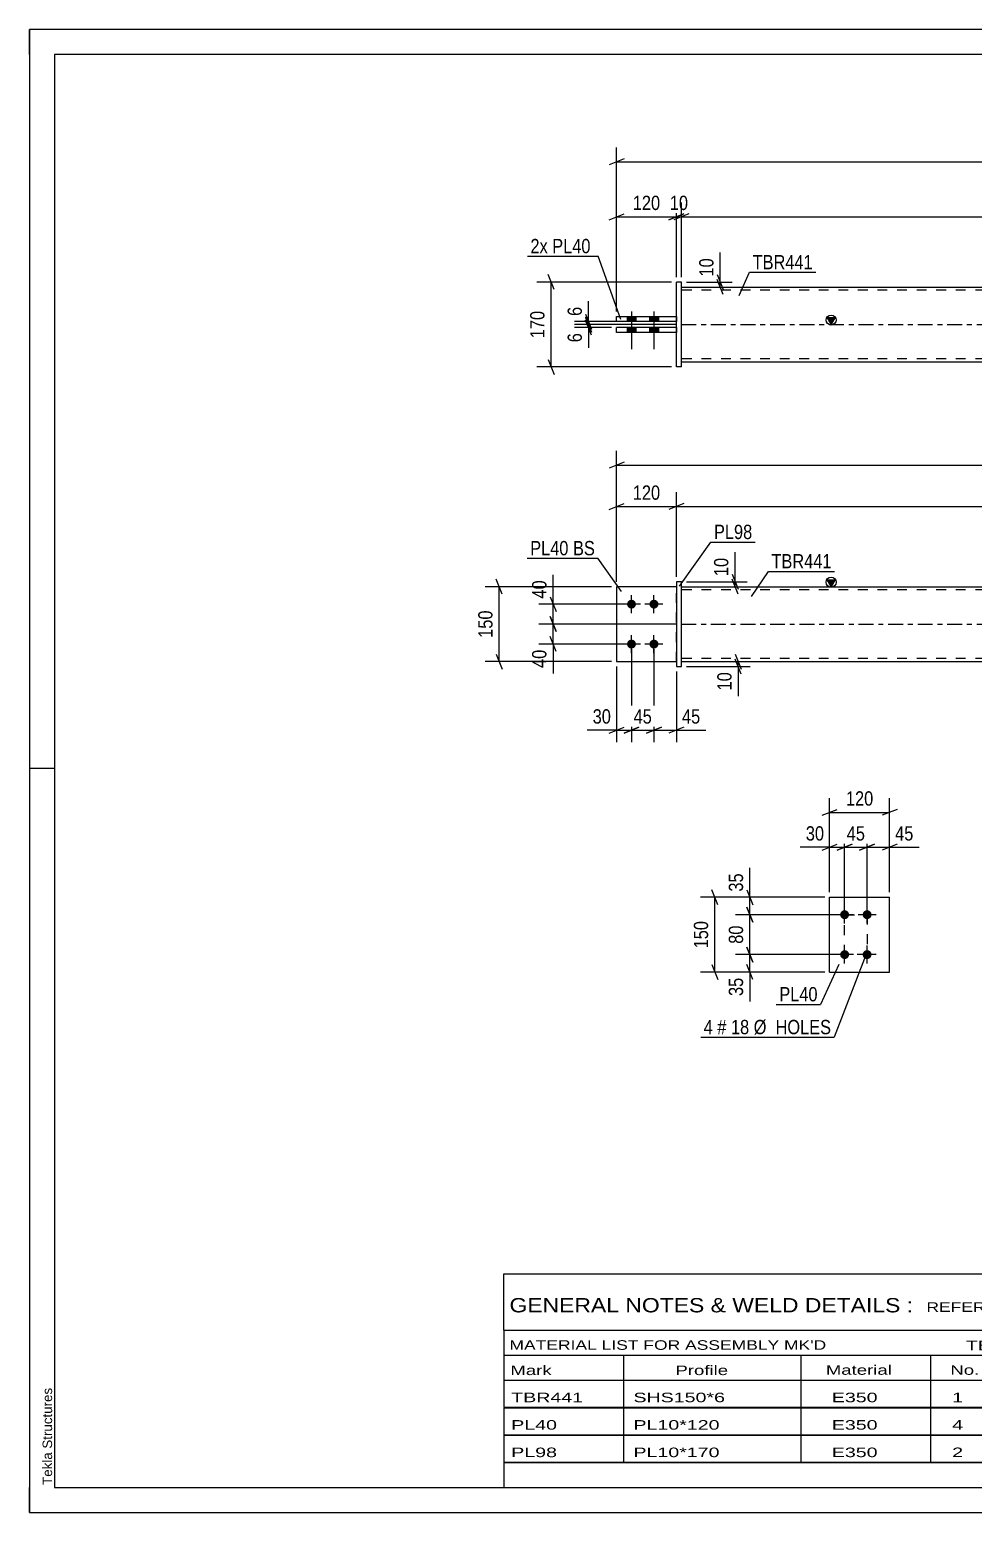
# Model space of a CAD drawing. Header units: millimetres. Extents: x 0 to 420, y 0 to 297.
# Drawn here: x 0 to 189.1, y 0 to 297 of the extents above; entities that cross this region are included whole.
import ezdxf

# ---------------------------------------------------------------- set-up
doc = ezdxf.new("R2010")
doc.units = ezdxf.units.MM
doc.linetypes.add('DXK_LINE_DOT2', pattern=[3.9198, 1.9599, -1.9599])
doc.linetypes.add('DXK_LINE_DOT3', pattern=[5.9187, 2.979, -0.9799, 0.9799, -0.9799])
doc.styles.add('Arial', font='ARIAL.TTF', dxfattribs={"height": 0.2})
doc.styles.add('Arial Narrow', font='ARIALN.TTF', dxfattribs={"height": 0.2})

# ---------------------------------------------------------------- blocks, each defined once
blk = doc.blocks.new('Unknown-580873669-1132')
at = {"color": 5, "linetype": 'Continuous'}
for p, q in [((420, 297), (0, 297)), ((0, 297), (0, 0)), ((0, 292), (0, 297)), ((415, 292), (5, 292)), ((5, 292), (5, 5)), ((5, 149), (0, 149)), ((0, 0), (0, 5)), ((5, 5), (415, 5)), ((0, 0), (420, 0))]:
    blk.add_line(p, q, dxfattribs=at)
at = {"color": 174, "linetype": 'Continuous', "style": 'Arial'}
blk.add_text('Tekla Structures', height=1.9102, rotation=90, dxfattribs=at).set_placement((4.5, 5.5))
blk = doc.blocks.new('Bolt-580873669-1419 - 1385')
at = {"linetype": 'Continuous'}
for points in [[(163.31, 118.82, -1), (163.31, 120.62, -1)], [(167.81, 118.82, -1), (167.81, 120.62, -1)], [(163.31, 110.82, -1), (163.31, 112.62, -1)], [(167.81, 110.82, -1), (167.81, 112.62, -1)]]:
    blk.add_hatch(color=1, dxfattribs=at).paths.add_polyline_path(points)
at = {"color": 1, "linetype": 'Continuous'}
for p, q in [((165.11, 119.72), (161.51, 119.72)), ((163.31, 117.92), (163.31, 121.52)), ((169.61, 119.72), (166.01, 119.72)), ((167.81, 117.92), (167.81, 121.52)), ((163.31, 109.92), (163.31, 113.52)), ((167.81, 109.92), (167.81, 113.52)), ((165.11, 111.72), (161.51, 111.72)), ((169.61, 111.72), (166.01, 111.72))]:
    blk.add_line(p, q, dxfattribs=at)
blk = doc.blocks.new('Part-580873669-1434 - 1385')
at = {"color": 2, "linetype": 'Continuous'}
for p, q in [((160.31, 108.22), (160.31, 123.22)), ((160.31, 123.22), (172.31, 123.22)), ((172.31, 108.22), (172.31, 123.22)), ((160.31, 108.22), (172.31, 108.22))]:
    blk.add_line(p, q, dxfattribs=at)
blk = doc.blocks.new('Part-580873669-1787 - 1776')
at = {"color": 2, "linetype": 'Continuous'}
for p, q in [((130.6, 186.42), (129.6, 186.42)), ((129.6, 186.42), (129.6, 169.42)), ((130.6, 169.42), (130.6, 186.42)), ((129.6, 169.42), (130.6, 169.42))]:
    blk.add_line(p, q, dxfattribs=at)
blk = doc.blocks.new('Part-580873669-1795 - 1776')
at = {"linetype": 'Continuous'}
blk.add_hatch(color=2, dxfattribs=at).paths.add_polyline_path([(160.6, 185.42), (159.8, 186.82), (161.4, 186.82)])
at = {"color": 2, "linetype": 'Continuous'}
for p, q in [((130.6, 185.42), (258.1, 185.42)), ((160.6, 185.42), (159.8, 186.82)), ((159.8, 186.82), (161.4, 186.82)), ((161.4, 186.82), (160.6, 185.42)), ((130.6, 170.42), (258.1, 170.42))]:
    blk.add_line(p, q, dxfattribs=at)
at = {"color": 7, "linetype": 'DXK_LINE_DOT2'}
for p, q in [((130.6, 170.42), (130.6, 185.42)), ((258.1, 184.82), (130.6, 184.82)), ((258.1, 170.42), (258.1, 185.42)), ((258.1, 171.02), (130.6, 171.02))]:
    blk.add_line(p, q, dxfattribs=at)
at = {"color": 7, "linetype": 'DXK_LINE_DOT3'}
blk.add_line((130.6, 177.92), (258.1, 177.92), dxfattribs=at)
at = {"color": 2, "linetype": 'Continuous'}
blk.add_circle((160.6, 186.32), 1, dxfattribs=at)
blk = doc.blocks.new('Bolt-580873669-1789 - 1776')
at = {"linetype": 'Continuous'}
for points in [[(120.6, 181.02, -1), (120.6, 182.82, -1)], [(125.1, 181.02, -1), (125.1, 182.82, -1)], [(120.6, 173.02, -1), (120.6, 174.82, -1)], [(125.1, 173.02, -1), (125.1, 174.82, -1)]]:
    blk.add_hatch(color=1, dxfattribs=at).paths.add_polyline_path(points)
at = {"color": 1, "linetype": 'Continuous'}
for p, q in [((122.4, 181.92), (118.8, 181.92)), ((120.6, 180.12), (120.6, 183.72)), ((126.9, 181.92), (123.3, 181.92)), ((125.1, 180.12), (125.1, 183.72)), ((120.6, 172.12), (120.6, 175.72)), ((125.1, 172.12), (125.1, 175.72)), ((122.4, 173.92), (118.8, 173.92)), ((126.9, 173.92), (123.3, 173.92))]:
    blk.add_line(p, q, dxfattribs=at)
blk = doc.blocks.new('Part-580873669-1811 - 1776')
at = {"color": 2, "linetype": 'Continuous'}
for p, q in [((129.6, 185.42), (117.6, 185.42)), ((117.6, 185.42), (117.6, 170.42)), ((117.6, 170.42), (129.6, 170.42))]:
    blk.add_line(p, q, dxfattribs=at)
at = {"color": 7, "linetype": 'DXK_LINE_DOT2'}
blk.add_line((129.6, 170.42), (129.6, 185.42), dxfattribs=at)
blk = doc.blocks.new('Part-580873669-1816 - 1776')
at = {"color": 7, "linetype": 'DXK_LINE_DOT2'}
for p, q in [((129.6, 185.42), (117.6, 185.42)), ((117.6, 185.42), (117.6, 170.42)), ((129.6, 170.42), (129.6, 185.42)), ((117.6, 170.42), (129.6, 170.42))]:
    blk.add_line(p, q, dxfattribs=at)
blk = doc.blocks.new('Part-580873669-2073 - 2055')
at = {"linetype": 'Continuous'}
blk.add_hatch(color=2, dxfattribs=at).paths.add_polyline_path([(160.6, 237.93), (159.8, 239.33), (161.4, 239.33)])
at = {"color": 2, "linetype": 'Continuous'}
for p, q in [((130.6, 245.43), (258.1, 245.43)), ((160.6, 237.93), (159.8, 239.33)), ((159.8, 239.33), (161.4, 239.33)), ((161.4, 239.33), (160.6, 237.93)), ((130.6, 230.43), (258.1, 230.43))]:
    blk.add_line(p, q, dxfattribs=at)
at = {"color": 7, "linetype": 'DXK_LINE_DOT2'}
for p, q in [((130.6, 230.43), (130.6, 245.43)), ((258.1, 244.83), (130.6, 244.83)), ((258.1, 245.43), (258.1, 230.43)), ((258.1, 231.03), (130.6, 231.03))]:
    blk.add_line(p, q, dxfattribs=at)
at = {"color": 7, "linetype": 'DXK_LINE_DOT3'}
blk.add_line((130.6, 237.93), (258.1, 237.93), dxfattribs=at)
at = {"color": 2, "linetype": 'Continuous'}
blk.add_circle((160.6, 238.83), 1, dxfattribs=at)
blk = doc.blocks.new('Bolt-580873669-2057 - 2055')
at = {"linetype": 'Continuous'}
for points in [[(119.7, 238.53), (121.5, 238.53), (121.5, 239.53), (119.7, 239.53)], [(119.7, 238.53), (121.5, 238.53), (121.5, 239.53), (119.7, 239.53)], [(124.2, 238.53), (126, 238.53), (126, 239.53), (124.2, 239.53)], [(124.2, 238.53), (126, 238.53), (126, 239.53), (124.2, 239.53)], [(119.7, 236.33), (121.5, 236.33), (121.5, 237.33), (119.7, 237.33)], [(119.7, 236.33), (121.5, 236.33), (121.5, 237.33), (119.7, 237.33)], [(124.2, 236.33), (126, 236.33), (126, 237.33), (124.2, 237.33)], [(124.2, 236.33), (126, 236.33), (126, 237.33), (124.2, 237.33)]]:
    blk.add_hatch(color=1, dxfattribs=at).paths.add_polyline_path(points)
at = {"color": 1, "linetype": 'Continuous'}
for p, q in [((119.7, 239.53), (119.7, 238.53)), ((119.7, 239.53), (119.7, 238.53)), ((120.6, 240.53), (120.6, 233.03)), ((120.6, 240.53), (120.6, 233.03)), ((121.5, 239.53), (121.5, 238.53)), ((121.5, 239.53), (121.5, 238.53)), ((124.2, 239.53), (124.2, 238.53)), ((124.2, 239.53), (124.2, 238.53)), ((125.1, 240.53), (125.1, 233.03)), ((125.1, 240.53), (125.1, 233.03)), ((126, 239.53), (126, 238.53)), ((126, 239.53), (126, 238.53)), ((119.7, 237.33), (119.7, 236.33)), ((119.7, 237.33), (119.7, 236.33)), ((121.5, 237.33), (121.5, 236.33)), ((121.5, 237.33), (121.5, 236.33)), ((124.2, 237.33), (124.2, 236.33)), ((124.2, 237.33), (124.2, 236.33)), ((126, 237.33), (126, 236.33)), ((126, 237.33), (126, 236.33))]:
    blk.add_line(p, q, dxfattribs=at)
blk = doc.blocks.new('Part-580873669-2089 - 2055')
at = {"color": 2, "linetype": 'Continuous'}
for p, q in [((129.6, 237.33), (117.6, 237.33)), ((117.6, 236.33), (117.6, 237.33)), ((129.6, 236.33), (117.6, 236.33))]:
    blk.add_line(p, q, dxfattribs=at)
at = {"color": 7, "linetype": 'DXK_LINE_DOT2'}
blk.add_line((129.6, 237.33), (129.6, 236.33), dxfattribs=at)
blk = doc.blocks.new('Part-580873669-2094 - 2055')
at = {"color": 2, "linetype": 'Continuous'}
for p, q in [((117.6, 239.53), (129.6, 239.53)), ((117.6, 238.53), (117.6, 239.53)), ((129.6, 238.53), (117.6, 238.53))]:
    blk.add_line(p, q, dxfattribs=at)
at = {"color": 7, "linetype": 'DXK_LINE_DOT2'}
blk.add_line((129.6, 239.53), (129.6, 238.53), dxfattribs=at)
blk = doc.blocks.new('Part-580873669-2095 - 2055')
at = {"color": 2, "linetype": 'Continuous'}
for p, q in [((130.6, 246.43), (129.6, 246.43)), ((129.6, 229.43), (129.6, 246.43)), ((130.6, 229.43), (130.6, 246.43)), ((130.6, 229.43), (129.6, 229.43))]:
    blk.add_line(p, q, dxfattribs=at)
blk = doc.blocks.new('Rectangle-580873669-1543 - 1385')
at = {"color": 1, "linetype": 'DXK_LINE_DOT2'}
blk.add_lwpolyline([(163.31, 119.72), (167.81, 119.72), (167.81, 111.72), (163.31, 111.72), (163.31, 119.72)], close=True, dxfattribs=at)
blk = doc.blocks.new('StraightDimension-580873669-1459 - 1385')
at = {"color": 7, "linetype": 'Continuous'}
for p, q in [((159.31, 123.22), (141.46, 123.22)), ((143.71, 124.72), (144.91, 121.72)), ((144.31, 119.72), (144.31, 123.22)), ((162.31, 119.72), (141.46, 119.72)), ((144.91, 118.22), (143.71, 121.22))]:
    blk.add_line(p, q, dxfattribs=at)
at = {"color": 0}
blk.add_wipeout([(143.56, 128.6), (139.36, 128.6), (139.36, 123.74), (143.56, 123.74)], dxfattribs=at)
at = {"color": 7, "linetype": 'Continuous'}
blk.add_line((144.31, 123.22), (144.31, 129.12), dxfattribs=at)
blk.add_line((144.31, 123.22), (144.31, 129.12), dxfattribs=at)
at = {"color": 3, "style": 'Arial Narrow'}
blk.add_text('35', height=2.863, rotation=90.0002, dxfattribs=at).set_placement((142.96, 124.34))
blk = doc.blocks.new('StraightDimension-580873669-1436 - 1385')
at = {"color": 7, "linetype": 'Continuous'}
for p, q in [((143.71, 113.22), (144.91, 110.22)), ((162.31, 111.72), (141.46, 111.72)), ((144.31, 108.22), (144.31, 111.72)), ((159.31, 108.22), (141.46, 108.22)), ((144.91, 106.72), (143.71, 109.72))]:
    blk.add_line(p, q, dxfattribs=at)
at = {"color": 0}
blk.add_wipeout([(143.56, 107.69), (139.36, 107.69), (139.36, 102.83), (143.56, 102.83)], dxfattribs=at)
at = {"color": 7, "linetype": 'Continuous'}
blk.add_line((144.31, 108.22), (144.31, 102.31), dxfattribs=at)
blk.add_line((144.31, 108.22), (144.31, 102.31), dxfattribs=at)
at = {"color": 3, "style": 'Arial Narrow'}
blk.add_text('35', height=2.863, rotation=90.0002, dxfattribs=at).set_placement((142.96, 103.43))
blk = doc.blocks.new('StraightDimension-580873669-1513 - 1385')
at = {"color": 7, "linetype": 'Continuous'}
for p, q in [((166.31, 132.62), (169.31, 133.82)), ((167.81, 120.72), (167.81, 136.07)), ((173.81, 133.82), (170.81, 132.62)), ((172.31, 124.22), (172.31, 136.07)), ((167.81, 133.22), (172.31, 133.22))]:
    blk.add_line(p, q, dxfattribs=at)
at = {"color": 0}
blk.add_wipeout([(177.69, 133.97), (177.69, 138.17), (172.83, 138.17), (172.83, 133.97)], dxfattribs=at)
at = {"color": 7, "linetype": 'Continuous'}
blk.add_line((172.31, 133.22), (178.22, 133.22), dxfattribs=at)
blk.add_line((172.31, 133.22), (178.22, 133.22), dxfattribs=at)
at = {"color": 3, "style": 'Arial Narrow'}
blk.add_text('45', height=2.863, dxfattribs=at).set_placement((173.43, 134.57))
blk = doc.blocks.new('StraightDimension-580873669-1449 - 1385')
at = {"color": 7, "linetype": 'Continuous'}
for p, q in [((162.31, 119.72), (141.46, 119.72)), ((143.71, 121.22), (144.91, 118.22)), ((144.31, 111.72), (144.31, 119.72)), ((144.91, 110.22), (143.71, 113.22)), ((162.31, 111.72), (141.46, 111.72))]:
    blk.add_line(p, q, dxfattribs=at)
at = {"color": 0}
blk.add_wipeout([(143.56, 118.14), (139.36, 118.14), (139.36, 113.29), (143.56, 113.29)], dxfattribs=at)
at = {"color": 3, "style": 'Arial Narrow'}
blk.add_text('80', height=2.863, rotation=90.0002, dxfattribs=at).set_placement((142.96, 113.89))
blk = doc.blocks.new('StraightDimension-580873669-1473 - 1385')
at = {"color": 7, "linetype": 'Continuous'}
for p, q in [((159.31, 123.22), (134.46, 123.22)), ((137.91, 121.72), (136.71, 124.72)), ((137.31, 108.22), (137.31, 123.22)), ((159.31, 108.22), (134.46, 108.22)), ((136.71, 109.72), (137.91, 106.72))]:
    blk.add_line(p, q, dxfattribs=at)
at = {"color": 0}
blk.add_wipeout([(136.56, 119.06), (132.36, 119.06), (132.36, 112.37), (136.56, 112.37)], dxfattribs=at)
at = {"color": 3, "style": 'Arial Narrow'}
blk.add_text('150', height=2.863, rotation=90.0002, dxfattribs=at).set_placement((135.96, 112.97))
blk = doc.blocks.new('StraightDimension-580873669-1490 - 1385')
at = {"color": 7, "linetype": 'Continuous'}
for p, q in [((158.81, 132.62), (161.81, 133.82)), ((160.31, 124.22), (160.31, 136.07)), ((164.81, 133.82), (161.81, 132.62)), ((163.31, 120.72), (163.31, 136.07)), ((160.31, 133.22), (163.31, 133.22))]:
    blk.add_line(p, q, dxfattribs=at)
at = {"color": 0}
blk.add_wipeout([(159.78, 133.97), (159.78, 138.17), (154.93, 138.17), (154.93, 133.97)], dxfattribs=at)
at = {"color": 7, "linetype": 'Continuous'}
blk.add_line((160.31, 133.22), (154.4, 133.22), dxfattribs=at)
blk.add_line((160.31, 133.22), (154.4, 133.22), dxfattribs=at)
at = {"color": 3, "style": 'Arial Narrow'}
blk.add_text('30', height=2.863, dxfattribs=at).set_placement((155.53, 134.57))
blk = doc.blocks.new('StraightDimension-580873669-1503 - 1385')
at = {"color": 7, "linetype": 'Continuous'}
for p, q in [((161.81, 132.62), (164.81, 133.82)), ((163.31, 120.72), (163.31, 136.07)), ((169.31, 133.82), (166.31, 132.62)), ((167.81, 120.72), (167.81, 136.07)), ((163.31, 133.22), (167.81, 133.22))]:
    blk.add_line(p, q, dxfattribs=at)
at = {"color": 0}
blk.add_wipeout([(167.99, 133.97), (167.99, 138.17), (163.13, 138.17), (163.13, 133.97)], dxfattribs=at)
at = {"color": 3, "style": 'Arial Narrow'}
blk.add_text('45', height=2.863, dxfattribs=at).set_placement((163.73, 134.57))
blk = doc.blocks.new('StraightDimension-580873669-1527 - 1385')
at = {"color": 7, "linetype": 'Continuous'}
for p, q in [((160.31, 124.22), (160.31, 143.07)), ((172.31, 124.22), (172.31, 143.07)), ((158.81, 139.62), (161.81, 140.82)), ((160.31, 140.22), (172.31, 140.22)), ((173.81, 140.82), (170.81, 139.62))]:
    blk.add_line(p, q, dxfattribs=at)
at = {"color": 0}
blk.add_wipeout([(169.65, 140.97), (169.65, 145.17), (162.97, 145.17), (162.97, 140.97)], dxfattribs=at)
at = {"color": 3, "style": 'Arial Narrow'}
blk.add_text('120', height=2.863, dxfattribs=at).set_placement((163.57, 141.57))
blk = doc.blocks.new('StraightDimension-580873669-1832 - 1776')
at = {"color": 7, "linetype": 'Continuous'}
for p, q in [((125.1, 172.92), (125.1, 154.25)), ((129.6, 168.42), (129.6, 154.25)), ((123.6, 156.05), (126.6, 157.25)), ((125.1, 156.65), (129.6, 156.65)), ((131.1, 157.25), (128.1, 156.05))]:
    blk.add_line(p, q, dxfattribs=at)
at = {"color": 0}
blk.add_wipeout([(134.98, 157.4), (134.98, 161.6), (130.12, 161.6), (130.12, 157.4)], dxfattribs=at)
at = {"color": 7, "linetype": 'Continuous'}
blk.add_line((129.6, 156.65), (135.5, 156.65), dxfattribs=at)
blk.add_line((129.6, 156.65), (135.5, 156.65), dxfattribs=at)
at = {"color": 3, "style": 'Arial Narrow'}
blk.add_text('45', height=2.863, dxfattribs=at).set_placement((130.72, 158))
blk = doc.blocks.new('StraightDimension-580873669-1846 - 1776')
at = {"color": 7, "linetype": 'Continuous'}
for p, q in [((120.6, 172.92), (120.6, 154.25)), ((117.6, 169.42), (117.6, 154.25)), ((116.1, 156.05), (119.1, 157.25)), ((117.6, 156.65), (120.6, 156.65)), ((122.1, 157.25), (119.1, 156.05))]:
    blk.add_line(p, q, dxfattribs=at)
at = {"color": 0}
blk.add_wipeout([(117.07, 157.4), (117.07, 161.6), (112.22, 161.6), (112.22, 157.4)], dxfattribs=at)
at = {"color": 7, "linetype": 'Continuous'}
blk.add_line((117.6, 156.65), (111.69, 156.65), dxfattribs=at)
blk.add_line((117.6, 156.65), (111.69, 156.65), dxfattribs=at)
at = {"color": 3, "style": 'Arial Narrow'}
blk.add_text('30', height=2.863, dxfattribs=at).set_placement((112.82, 158))
blk = doc.blocks.new('StraightDimension-580873669-1875 - 1776')
at = {"color": 7, "linetype": 'Continuous'}
for p, q in [((119.6, 181.92), (102.05, 181.92)), ((104.3, 183.42), (105.5, 180.42)), ((104.9, 177.92), (104.9, 181.92)), ((105.5, 176.42), (104.3, 179.42)), ((129.6, 177.92), (102.05, 177.92))]:
    blk.add_line(p, q, dxfattribs=at)
at = {"color": 0}
blk.add_wipeout([(104.15, 187.3), (99.95, 187.3), (99.95, 182.44), (104.15, 182.44)], dxfattribs=at)
at = {"color": 7, "linetype": 'Continuous'}
blk.add_line((104.9, 181.92), (104.9, 187.82), dxfattribs=at)
blk.add_line((104.9, 181.92), (104.9, 187.82), dxfattribs=at)
at = {"color": 3, "style": 'Arial Narrow'}
blk.add_text('40', height=2.863, rotation=90.0002, dxfattribs=at).set_placement((103.55, 183.04))
blk = doc.blocks.new('StraightDimension-580873669-1839 - 1776')
at = {"color": 7, "linetype": 'Continuous'}
for p, q in [((120.6, 172.92), (120.6, 154.25)), ((125.1, 172.92), (125.1, 154.25)), ((119.1, 156.05), (122.1, 157.25)), ((120.6, 156.65), (125.1, 156.65)), ((126.6, 157.25), (123.6, 156.05))]:
    blk.add_line(p, q, dxfattribs=at)
at = {"color": 0}
blk.add_wipeout([(125.28, 157.4), (125.28, 161.6), (120.42, 161.6), (120.42, 157.4)], dxfattribs=at)
at = {"color": 3, "style": 'Arial Narrow'}
blk.add_text('45', height=2.863, dxfattribs=at).set_placement((121.02, 158))
blk = doc.blocks.new('StraightDimension-580873669-1818 - 1776')
at = {"color": 7, "linetype": 'Continuous'}
for p, q in [((117.6, 186.42), (117.6, 212.63)), ((271.1, 186.42), (271.1, 212.63)), ((119.1, 210.38), (116.1, 209.18)), ((117.6, 209.78), (271.1, 209.78)), ((269.6, 209.18), (272.6, 210.38))]:
    blk.add_line(p, q, dxfattribs=at)
at = {"color": 0}
blk.add_wipeout([(198.61, 210.53), (198.61, 214.73), (190.09, 214.73), (190.09, 210.53)], dxfattribs=at)
at = {"color": 3, "style": 'Arial Narrow'}
blk.add_text('1535', height=2.863, dxfattribs=at).set_placement((190.69, 211.13))
blk = doc.blocks.new('StraightDimension-580873669-1857 - 1776')
at = {"color": 7, "linetype": 'Continuous'}
for p, q in [((131.6, 170.42), (144.4, 170.42)), ((131.6, 169.42), (144.4, 169.42)), ((141.4, 171.92), (142.6, 168.92)), ((142.6, 167.92), (141.4, 170.92)), ((142, 169.42), (142, 170.42))]:
    blk.add_line(p, q, dxfattribs=at)
at = {"color": 0}
blk.add_wipeout([(141.25, 168.89), (137.05, 168.89), (137.05, 164.04), (141.25, 164.04)], dxfattribs=at)
at = {"color": 7, "linetype": 'Continuous'}
blk.add_line((142, 169.42), (142, 163.51), dxfattribs=at)
blk.add_line((142, 169.42), (142, 163.51), dxfattribs=at)
at = {"color": 3, "style": 'Arial Narrow'}
blk.add_text('10', height=2.863, rotation=90.0002, dxfattribs=at).set_placement((140.65, 164.64))
blk = doc.blocks.new('StraightDimension-580873669-1866 - 1776')
at = {"color": 7, "linetype": 'Continuous'}
for p, q in [((140.75, 187.92), (141.95, 184.92)), ((131.6, 186.42), (143.75, 186.42)), ((131.6, 185.42), (143.75, 185.42)), ((141.95, 183.92), (140.75, 186.92)), ((141.35, 185.42), (141.35, 186.42))]:
    blk.add_line(p, q, dxfattribs=at)
at = {"color": 0}
blk.add_wipeout([(140.6, 191.8), (136.4, 191.8), (136.4, 186.94), (140.6, 186.94)], dxfattribs=at)
at = {"color": 7, "linetype": 'Continuous'}
blk.add_line((141.35, 186.42), (141.35, 192.32), dxfattribs=at)
blk.add_line((141.35, 186.42), (141.35, 192.32), dxfattribs=at)
at = {"color": 3, "style": 'Arial Narrow'}
blk.add_text('10', height=2.863, rotation=90.0002, dxfattribs=at).set_placement((140, 187.54))
blk = doc.blocks.new('StraightDimension-580873669-1890 - 1776')
at = {"color": 7, "linetype": 'Continuous'}
for p, q in [((104.3, 179.42), (105.5, 176.42)), ((129.6, 177.92), (102.05, 177.92)), ((105.5, 172.42), (104.3, 175.42)), ((104.9, 173.92), (104.9, 177.92)), ((119.6, 173.92), (102.05, 173.92))]:
    blk.add_line(p, q, dxfattribs=at)
at = {"color": 0}
blk.add_wipeout([(104.15, 173.39), (99.95, 173.39), (99.95, 168.54), (104.15, 168.54)], dxfattribs=at)
at = {"color": 7, "linetype": 'Continuous'}
blk.add_line((104.9, 173.92), (104.9, 168.01), dxfattribs=at)
blk.add_line((104.9, 173.92), (104.9, 168.01), dxfattribs=at)
at = {"color": 3, "style": 'Arial Narrow'}
blk.add_text('40', height=2.863, rotation=90.0002, dxfattribs=at).set_placement((103.55, 169.14))
blk = doc.blocks.new('StraightDimension-580873669-1947 - 1776')
at = {"color": 7, "linetype": 'Continuous'}
for p, q in [((116.6, 185.42), (91.25, 185.42)), ((94.7, 183.92), (93.5, 186.92)), ((94.1, 170.42), (94.1, 185.42)), ((116.6, 170.42), (91.25, 170.42)), ((93.5, 171.92), (94.7, 168.92))]:
    blk.add_line(p, q, dxfattribs=at)
at = {"color": 0}
blk.add_wipeout([(93.35, 181.26), (89.15, 181.26), (89.15, 174.58), (93.35, 174.58)], dxfattribs=at)
at = {"color": 3, "style": 'Arial Narrow'}
blk.add_text('150', height=2.863, rotation=90.0002, dxfattribs=at).set_placement((92.75, 175.18))
blk = doc.blocks.new('StraightDimension-580873669-2007 - 1776')
at = {"color": 7, "linetype": 'Continuous'}
for p, q in [((131.1, 202.08), (128.1, 200.88)), ((129.6, 187.42), (129.6, 204.33)), ((257.6, 200.88), (260.6, 202.08)), ((259.1, 187.42), (259.1, 204.33)), ((129.6, 201.48), (259.1, 201.48))]:
    blk.add_line(p, q, dxfattribs=at)
at = {"color": 0}
blk.add_wipeout([(198.61, 202.23), (198.61, 206.43), (190.09, 206.43), (190.09, 202.23)], dxfattribs=at)
at = {"color": 3, "style": 'Arial Narrow'}
blk.add_text('1295', height=2.863, dxfattribs=at).set_placement((190.69, 202.83))
blk = doc.blocks.new('StraightDimension-580873669-2014 - 1776')
at = {"color": 7, "linetype": 'Continuous'}
for p, q in [((116.1, 200.88), (119.1, 202.08)), ((117.6, 186.42), (117.6, 204.33)), ((131.1, 202.08), (128.1, 200.88)), ((129.6, 187.42), (129.6, 204.33)), ((117.6, 201.48), (129.6, 201.48))]:
    blk.add_line(p, q, dxfattribs=at)
at = {"color": 0}
blk.add_wipeout([(126.94, 202.23), (126.94, 206.43), (120.26, 206.43), (120.26, 202.23)], dxfattribs=at)
at = {"color": 3, "style": 'Arial Narrow'}
blk.add_text('120', height=2.863, dxfattribs=at).set_placement((120.86, 202.83))
blk = doc.blocks.new('StraightDimension-580873669-2173 - 2055')
at = {"color": 7, "linetype": 'Continuous'}
for p, q in [((117.6, 240.53), (117.6, 262.37)), ((129.6, 247.43), (129.6, 262.37)), ((116.1, 258.92), (119.1, 260.12)), ((117.6, 259.52), (129.6, 259.52)), ((131.1, 260.12), (128.1, 258.92))]:
    blk.add_line(p, q, dxfattribs=at)
at = {"color": 0}
blk.add_wipeout([(126.94, 260.27), (126.94, 264.47), (120.26, 264.47), (120.26, 260.27)], dxfattribs=at)
at = {"color": 3, "style": 'Arial Narrow'}
blk.add_text('120', height=2.863, dxfattribs=at).set_placement((120.86, 260.87))
blk = doc.blocks.new('StraightDimension-580873669-2097 - 2055')
at = {"color": 7, "linetype": 'Continuous'}
for p, q in [((137.78, 247.93), (138.98, 244.93)), ((138.98, 243.93), (137.78, 246.93)), ((131.6, 246.43), (140.78, 246.43)), ((131.6, 245.43), (140.78, 245.43)), ((138.38, 245.43), (138.38, 246.43))]:
    blk.add_line(p, q, dxfattribs=at)
at = {"color": 0}
blk.add_wipeout([(137.63, 251.81), (133.43, 251.81), (133.43, 246.95), (137.63, 246.95)], dxfattribs=at)
at = {"color": 7, "linetype": 'Continuous'}
blk.add_line((138.38, 246.43), (138.38, 252.33), dxfattribs=at)
blk.add_line((138.38, 246.43), (138.38, 252.33), dxfattribs=at)
at = {"color": 3, "style": 'Arial Narrow'}
blk.add_text('10', height=2.863, rotation=90.0002, dxfattribs=at).set_placement((137.03, 247.55))
blk = doc.blocks.new('StraightDimension-580873669-2108 - 2055')
at = {"color": 7, "linetype": 'Continuous'}
for p, q in [((122.6, 238.53), (109.16, 238.53)), ((129.6, 237.93), (109.16, 237.93)), ((111.41, 240.03), (112.61, 237.03)), ((112.61, 236.43), (111.41, 239.43)), ((112.01, 237.93), (112.01, 238.53))]:
    blk.add_line(p, q, dxfattribs=at)
at = {"color": 0}
blk.add_wipeout([(111.26, 242.08), (107.06, 242.08), (107.06, 239.05), (111.26, 239.05)], dxfattribs=at)
at = {"color": 7, "linetype": 'Continuous'}
blk.add_line((112.01, 238.53), (112.01, 242.61), dxfattribs=at)
blk.add_line((112.01, 238.53), (112.01, 242.61), dxfattribs=at)
at = {"color": 3, "style": 'Arial Narrow'}
blk.add_text('6', height=2.86, rotation=90.0002, dxfattribs=at).set_placement((110.66, 239.65))
blk = doc.blocks.new('StraightDimension-580873669-2124 - 2055')
at = {"color": 7, "linetype": 'Continuous'}
for p, q in [((129.6, 237.93), (109.16, 237.93)), ((111.41, 239.43), (112.61, 236.43)), ((112.61, 235.83), (111.41, 238.83)), ((112.01, 237.33), (112.01, 237.93)), ((116.6, 237.33), (109.16, 237.33))]:
    blk.add_line(p, q, dxfattribs=at)
at = {"color": 0}
blk.add_wipeout([(111.26, 236.8), (107.06, 236.8), (107.06, 233.78), (111.26, 233.78)], dxfattribs=at)
at = {"color": 7, "linetype": 'Continuous'}
blk.add_line((112.01, 237.33), (112.01, 233.25), dxfattribs=at)
blk.add_line((112.01, 237.33), (112.01, 233.25), dxfattribs=at)
at = {"color": 3, "style": 'Arial Narrow'}
blk.add_text('6', height=2.86, rotation=90.0002, dxfattribs=at).set_placement((110.66, 234.38))
blk = doc.blocks.new('StraightDimension-580873669-2141 - 2055')
at = {"color": 7, "linetype": 'Continuous'}
for p, q in [((105.11, 244.93), (103.91, 247.93)), ((128.6, 246.43), (101.66, 246.43)), ((104.51, 229.43), (104.51, 246.43)), ((128.6, 229.43), (101.66, 229.43)), ((103.91, 230.93), (105.11, 227.93))]:
    blk.add_line(p, q, dxfattribs=at)
at = {"color": 0}
blk.add_wipeout([(103.76, 241.27), (99.56, 241.27), (99.56, 234.59), (103.76, 234.59)], dxfattribs=at)
at = {"color": 3, "style": 'Arial Narrow'}
blk.add_text('170', height=2.863, rotation=90.0002, dxfattribs=at).set_placement((103.16, 235.19))
blk = doc.blocks.new('StraightDimension-580873669-2152 - 2055')
at = {"color": 7, "linetype": 'Continuous'}
for p, q in [((117.6, 240.53), (117.6, 273.38)), ((271.1, 240.53), (271.1, 273.38)), ((119.1, 271.13), (116.1, 269.93)), ((117.6, 270.53), (271.1, 270.53)), ((269.6, 269.93), (272.6, 271.13))]:
    blk.add_line(p, q, dxfattribs=at)
at = {"color": 0}
blk.add_wipeout([(198.61, 271.28), (198.61, 275.48), (190.09, 275.48), (190.09, 271.28)], dxfattribs=at)
at = {"color": 3, "style": 'Arial Narrow'}
blk.add_text('1535', height=2.863, dxfattribs=at).set_placement((190.69, 271.88))
blk = doc.blocks.new('StraightDimension-580873669-2163 - 2055')
at = {"color": 7, "linetype": 'Continuous'}
for p, q in [((129.6, 247.43), (129.6, 262.37)), ((130.6, 247.43), (130.6, 262.37)), ((128.1, 258.92), (131.1, 260.12)), ((132.1, 260.12), (129.1, 258.92)), ((129.6, 259.52), (130.6, 259.52))]:
    blk.add_line(p, q, dxfattribs=at)
at = {"color": 0}
blk.add_wipeout([(132.53, 260.27), (132.53, 264.47), (127.67, 264.47), (127.67, 260.27)], dxfattribs=at)
at = {"color": 3, "style": 'Arial Narrow'}
blk.add_text('10', height=2.863, dxfattribs=at).set_placement((128.27, 260.87))
blk = doc.blocks.new('StraightDimension-580873669-2183 - 2055')
at = {"color": 7, "linetype": 'Continuous'}
for p, q in [((130.6, 247.43), (130.6, 262.37)), ((258.1, 247.43), (258.1, 262.37)), ((132.1, 260.12), (129.1, 258.92)), ((130.6, 259.52), (258.1, 259.52)), ((256.6, 258.92), (259.6, 260.12))]:
    blk.add_line(p, q, dxfattribs=at)
at = {"color": 0}
blk.add_wipeout([(198.61, 260.27), (198.61, 264.47), (190.09, 264.47), (190.09, 260.27)], dxfattribs=at)
at = {"color": 3, "style": 'Arial Narrow'}
blk.add_text('1275', height=2.863, dxfattribs=at).set_placement((190.69, 260.87))
blk = doc.blocks.new('Unknown-580873669-3530')
at = {"color": 7, "linetype": 'Continuous'}
for p, q in [((95, 47.75), (255, 47.75)), ((95, 36.5), (95, 47.75)), ((255, 47.75), (255, 36.5)), ((95, 36.5), (255, 36.5)), ((95, 36.5), (95, 31.5)), ((255, 36.5), (255, 31.5)), ((95, 31.5), (255, 31.5)), ((95, 31.5), (95, 26.5)), ((119, 31.5), (119, 26.5)), ((154.5, 31.5), (154.5, 26.5)), ((180.5, 31.5), (180.5, 26.5)), ((193.5, 31.5), (193.5, 26.5)), ((211, 31.5), (211, 26.5)), ((233, 31.5), (233, 26.5)), ((255, 31.5), (255, 26.5)), ((95, 26.5), (255, 26.5)), ((95, 26.45), (95, 21.05)), ((95, 26.45), (255, 26.45)), ((119, 26.5), (119, 21)), ((154.5, 26.5), (154.5, 21)), ((180.5, 26.5), (180.5, 21)), ((193.5, 26.5), (193.5, 21)), ((211, 26.5), (211, 21)), ((233, 26.5), (233, 21)), ((255, 26.45), (255, 21.05)), ((95, 21.05), (255, 21.05)), ((95, 20.95), (95, 15.55)), ((95, 20.95), (255, 20.95)), ((119, 21), (119, 15.5)), ((154.5, 21), (154.5, 15.5)), ((180.5, 21), (180.5, 15.5)), ((193.5, 21), (193.5, 15.5)), ((211, 21), (211, 15.5)), ((233, 21), (233, 15.5)), ((255, 20.95), (255, 15.55)), ((95, 15.55), (255, 15.55)), ((95, 15.45), (95, 10.05)), ((95, 15.45), (255, 15.45)), ((119, 15.5), (119, 10)), ((154.5, 15.5), (154.5, 10)), ((180.5, 15.5), (180.5, 10)), ((193.5, 15.5), (193.5, 10)), ((211, 15.5), (211, 10)), ((233, 15.5), (233, 10)), ((255, 15.45), (255, 10.05)), ((95, 10.05), (255, 10.05)), ((95, 10), (255, 10)), ((95, 10), (95, 5)), ((211, 10), (211, 5)), ((233, 10), (233, 5)), ((255, 10), (255, 5)), ((95, 5), (255, 5))]:
    blk.add_line(p, q, dxfattribs=at)
at = {"color": 7, "style": 'Arial Narrow'}
for s, height, width, p in [('GENERAL NOTES & WELD DETAILS :', 2.8633, 1.4, (96.15, 40.06)), ('REFER TYP DRAWING TYP-01', 1.9089, 1.6, (179.7, 40.16)), ("MATERIAL LIST FOR ASSEMBLY MK'D", 1.9089, 1.6, (96.15, 32.56)), ('TBR441', 1.909, 1.794707, (187.59, 32.47)), ('1', 1.91, 1.794707, (217.08, 32.56)), ('No. Required', 1.9089, 1.6, (226.41, 32.56)), ('Mark', 1.909, 1.7, (96.34, 27.5)), ('Profile', 1.909, 1.7, (129.41, 27.5)), ('Material', 1.909, 1.7, (159.54, 27.56)), ('No.', 1.909, 1.7, (184.5, 27.56)), ('Length', 1.909, 1.7, (195, 27.56)), ('Area', 1.909, 1.7, (217.5, 27.56)), ('Weight', 1.909, 1.7, (237, 27.56))]:
    blk.add_text(s, height=height, dxfattribs=dict(at, width=width)).set_placement(p)
at = {"color": 7, "linetype": 'Continuous', "style": 'Arial Narrow'}
for s, height, width, p in [('TBR441', 1.909, 1.794707, (96.5, 22.06)), ('SHS150*6', 1.909, 1.794707, (121, 22.06)), ('E350', 1.909, 1.794707, (160.74, 22.06)), ('1', 1.91, 1.794707, (184.86, 22.06)), ('1275', 1.909, 1.794707, (197.58, 22.06)), ('0.8', 1.909, 1.794707, (221.32, 22.06)), ('34.6', 1.909, 1.794707, (240.14, 22.06)), ('PL40', 1.909, 1.794707, (96.5, 16.56)), ('PL10*120', 1.909, 1.794707, (121, 16.56)), ('E350', 1.909, 1.794707, (160.74, 16.56)), ('4', 1.91, 1.794707, (184.86, 16.56)), ('150', 1.909, 1.794707, (199.77, 16.56)), ('0.0', 1.909, 1.794707, (221.32, 16.56)), ('5.7', 1.909, 1.794707, (242.33, 16.56)), ('PL98', 1.909, 1.794707, (96.5, 11.06)), ('PL10*170', 1.909, 1.794707, (121, 11.06)), ('E350', 1.909, 1.794707, (160.74, 11.06)), ('2', 1.91, 1.794707, (184.86, 11.06)), ('170', 1.909, 1.794707, (199.77, 11.06)), ('0.1', 1.909, 1.794707, (221.32, 11.06)), ('4.5', 1.909, 1.794707, (242.33, 11.06)), ('Total', 1.909, 1.7, (197.33, 6.5)), ('1.1', 1.909, 1.794707, (220.83, 6.5)), ('44.8', 1.909, 1.794707, (240.14, 6.5))]:
    blk.add_text(s, height=height, dxfattribs=dict(at, width=width)).set_placement(p)
blk = doc.blocks.new('Mark-580873669-1415 - 1385')
at = {"color": 0}
blk.add_wipeout([(136.9, 95.78), (136.9, 98.78), (135.07, 98.78), (135.07, 95.78)], dxfattribs=at)
blk.add_wipeout([(136.9, 95.78), (136.9, 98.78), (135.07, 98.78), (135.07, 95.78)], dxfattribs=at)
blk.add_wipeout([(139.63, 95.78), (139.63, 98.78), (137.8, 98.78), (137.8, 95.78)], dxfattribs=at)
blk.add_wipeout([(139.63, 95.78), (139.63, 98.78), (137.8, 98.78), (137.8, 95.78)], dxfattribs=at)
at = {"color": 3, "style": 'Arial Narrow'}
blk.add_text('4', height=2.86, dxfattribs=at).set_placement((135.07, 95.78))
at = {"color": 0}
blk.add_wipeout([(144.19, 95.78), (144.19, 98.78), (140.53, 98.78), (140.53, 95.78)], dxfattribs=at)
blk.add_wipeout([(144.19, 95.78), (144.19, 98.78), (140.53, 98.78), (140.53, 95.78)], dxfattribs=at)
at = {"color": 3, "style": 'Arial Narrow'}
blk.add_text('#', height=2.86, dxfattribs=at).set_placement((137.8, 95.78))
at = {"color": 0}
blk.add_wipeout([(160.61, 95.78), (160.61, 98.78), (145.09, 98.78), (145.09, 95.78)], dxfattribs=at)
blk.add_wipeout([(160.61, 95.78), (160.61, 98.78), (145.09, 98.78), (145.09, 95.78)], dxfattribs=at)
at = {"color": 7, "linetype": 'Continuous'}
for p in [(167.64, 111.81), (134.47, 95.18)]:
    blk.add_line(p, (161.21, 95.18), dxfattribs=at)
at = {"color": 3, "style": 'Arial Narrow'}
for s, p in [('18', (140.53, 95.78)), ('Ø  HOLES', (145.09, 95.78))]:
    blk.add_text(s, height=2.863, dxfattribs=at).set_placement(p)
blk = doc.blocks.new('Mark-580873669-1430 - 1385')
at = {"color": 0}
blk.add_wipeout([(157.9, 102.36), (157.9, 105.36), (150.22, 105.36), (150.22, 102.36)], dxfattribs=at)
blk.add_wipeout([(157.9, 102.36), (157.9, 105.36), (150.22, 105.36), (150.22, 102.36)], dxfattribs=at)
at = {"color": 30, "linetype": 'Continuous'}
for p in [(162.15, 109.72), (149.62, 101.76)]:
    blk.add_line(p, (158.5, 101.76), dxfattribs=at)
at = {"color": 3, "style": 'Arial Narrow'}
blk.add_text('PL40', height=2.863, dxfattribs=at).set_placement((150.22, 102.36))
blk = doc.blocks.new('Mark-580873669-1791 - 1776')
at = {"color": 0}
blk.add_wipeout([(160.69, 189.09), (160.69, 192.09), (148.64, 192.09), (148.64, 189.09)], dxfattribs=at)
blk.add_wipeout([(160.69, 189.09), (160.69, 192.09), (148.64, 192.09), (148.64, 189.09)], dxfattribs=at)
at = {"color": 30, "linetype": 'Continuous'}
for p, q in [((144.64, 183.45), (148.04, 188.49)), ((148.04, 188.49), (161.29, 188.49))]:
    blk.add_line(p, q, dxfattribs=at)
at = {"color": 3, "style": 'Arial Narrow'}
blk.add_text('TBR441', height=2.863, dxfattribs=at).set_placement((148.64, 189.09))
blk = doc.blocks.new('Mark-580873669-1783 - 1776')
at = {"color": 0}
blk.add_wipeout([(144.8, 194.96), (144.8, 197.96), (137.13, 197.96), (137.13, 194.96)], dxfattribs=at)
blk.add_wipeout([(144.8, 194.96), (144.8, 197.96), (137.13, 197.96), (137.13, 194.96)], dxfattribs=at)
at = {"color": 30, "linetype": 'Continuous'}
for p, q in [((130.24, 185.5), (136.53, 194.36)), ((136.53, 194.36), (145.4, 194.36))]:
    blk.add_line(p, q, dxfattribs=at)
at = {"color": 3, "style": 'Arial Narrow'}
blk.add_text('PL98', height=2.863, dxfattribs=at).set_placement((137.13, 194.96))
blk = doc.blocks.new('MarkSet-580873669-2046 - 1776')
at = {"color": 0}
blk.add_wipeout([(107.98, 191.71), (107.98, 194.71), (100.3, 194.71), (100.3, 191.71)], dxfattribs=at)
blk.add_wipeout([(107.98, 191.71), (107.98, 194.71), (100.3, 194.71), (100.3, 191.71)], dxfattribs=at)
blk.add_wipeout([(113.26, 191.71), (113.26, 194.71), (108.88, 194.71), (108.88, 191.71)], dxfattribs=at)
blk.add_wipeout([(113.26, 191.71), (113.26, 194.71), (108.88, 194.71), (108.88, 191.71)], dxfattribs=at)
at = {"color": 30, "linetype": 'Continuous'}
for p in [(99.7, 191.11), (118.63, 184.48)]:
    blk.add_line(p, (113.86, 191.11), dxfattribs=at)
at = {"color": 3, "style": 'Arial Narrow'}
for s, p in [('PL40', (100.3, 191.71)), ('BS', (108.88, 191.71))]:
    blk.add_text(s, height=2.863, dxfattribs=at).set_placement(p)
blk = doc.blocks.new('MarkSet-580873669-2271 - 2055')
at = {"color": 30, "linetype": 'Continuous'}
blk.add_line((118.45, 238.91), (113.89, 251.62), dxfattribs=at)
at = {"color": 0}
blk.add_wipeout([(103.82, 252.22), (103.82, 255.22), (100.35, 255.22), (100.35, 252.22)], dxfattribs=at)
blk.add_wipeout([(103.82, 252.22), (103.82, 255.22), (100.35, 255.22), (100.35, 252.22)], dxfattribs=at)
blk.add_wipeout([(112.39, 252.22), (112.39, 255.22), (104.72, 255.22), (104.72, 252.22)], dxfattribs=at)
blk.add_wipeout([(112.39, 252.22), (112.39, 255.22), (104.72, 255.22), (104.72, 252.22)], dxfattribs=at)
at = {"color": 30, "linetype": 'Continuous'}
blk.add_line((99.75, 251.62), (113.89, 251.62), dxfattribs=at)
at = {"color": 3, "style": 'Arial Narrow'}
for s, p in [('2x', (100.35, 252.22)), ('PL40', (104.72, 252.22))]:
    blk.add_text(s, height=2.863, dxfattribs=at).set_placement(p)
blk = doc.blocks.new('Mark-580873669-2069 - 2055')
at = {"color": 0}
blk.add_wipeout([(156.93, 249), (156.93, 252), (144.87, 252), (144.87, 249)], dxfattribs=at)
blk.add_wipeout([(156.93, 249), (156.93, 252), (144.87, 252), (144.87, 249)], dxfattribs=at)
at = {"color": 30, "linetype": 'Continuous'}
for p, q in [((142.16, 243.74), (144.27, 248.4)), ((144.27, 248.4), (157.53, 248.4))]:
    blk.add_line(p, q, dxfattribs=at)
at = {"color": 3, "style": 'Arial Narrow'}
blk.add_text('TBR441', height=2.863, dxfattribs=at).set_placement((144.87, 249))

msp = doc.modelspace()

# ---------------------------------------------------------------- block references
for name in ['Unknown-580873669-1132', 'Part-580873669-2095 - 2055', 'Part-580873669-2073 - 2055', 'Part-580873669-2094 - 2055', 'Bolt-580873669-2057 - 2055', 'Part-580873669-2089 - 2055', 'Part-580873669-1795 - 1776', 'Part-580873669-1811 - 1776', 'Part-580873669-1816 - 1776', 'Part-580873669-1787 - 1776', 'Bolt-580873669-1789 - 1776', 'Part-580873669-1434 - 1385', 'Bolt-580873669-1419 - 1385', 'Rectangle-580873669-1543 - 1385', 'Unknown-580873669-3530']:
    msp.add_blockref(name, (0, 0))

# ---------------------------------------------------------------- next in the draw order: block references
for name in ['StraightDimension-580873669-2173 - 2055', 'StraightDimension-580873669-1875 - 1776', 'StraightDimension-580873669-1846 - 1776', 'StraightDimension-580873669-1832 - 1776', 'StraightDimension-580873669-1513 - 1385', 'StraightDimension-580873669-1459 - 1385', 'StraightDimension-580873669-1436 - 1385']:
    msp.add_blockref(name, (0, 0))

# ---------------------------------------------------------------- next in the draw order: block references
for name in ['StraightDimension-580873669-2097 - 2055', 'StraightDimension-580873669-2108 - 2055', 'StraightDimension-580873669-1818 - 1776', 'StraightDimension-580873669-1839 - 1776', 'StraightDimension-580873669-1857 - 1776', 'StraightDimension-580873669-1449 - 1385']:
    msp.add_blockref(name, (0, 0))

# ---------------------------------------------------------------- next in the draw order: block references
for name in ['StraightDimension-580873669-2124 - 2055', 'StraightDimension-580873669-1866 - 1776', 'StraightDimension-580873669-1890 - 1776', 'StraightDimension-580873669-1473 - 1385']:
    msp.add_blockref(name, (0, 0))

# ---------------------------------------------------------------- next in the draw order: block references
for name in ['StraightDimension-580873669-2141 - 2055', 'StraightDimension-580873669-2007 - 1776', 'StraightDimension-580873669-1947 - 1776', 'StraightDimension-580873669-1490 - 1385', 'Mark-580873669-1415 - 1385']:
    msp.add_blockref(name, (0, 0))

# ---------------------------------------------------------------- next in the draw order: block references
for name in ['StraightDimension-580873669-2152 - 2055', 'StraightDimension-580873669-2014 - 1776', 'Mark-580873669-1791 - 1776', 'StraightDimension-580873669-1503 - 1385', 'Mark-580873669-1430 - 1385']:
    msp.add_blockref(name, (0, 0))

# ---------------------------------------------------------------- next in the draw order: block references
for name in ['StraightDimension-580873669-2163 - 2055', 'MarkSet-580873669-2271 - 2055', 'Mark-580873669-1783 - 1776', 'MarkSet-580873669-2046 - 1776', 'StraightDimension-580873669-1527 - 1385']:
    msp.add_blockref(name, (0, 0))

# ---------------------------------------------------------------- next in the draw order: block references
msp.add_blockref('StraightDimension-580873669-2183 - 2055', (0, 0))

# ---------------------------------------------------------------- next in the draw order: block references
msp.add_blockref('Mark-580873669-2069 - 2055', (0, 0))

doc.saveas('drawing.dxf')
